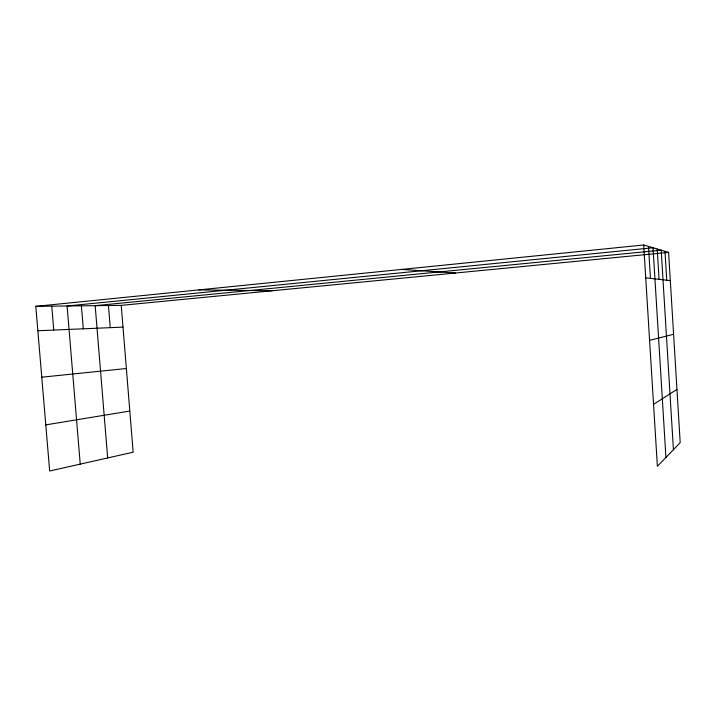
<?xml version="1.0" encoding="UTF-8"?>
<svg xmlns="http://www.w3.org/2000/svg" width="716" height="716" viewBox="0 0 716 716"><rect width="100%" height="100%" fill="white"/><g stroke="black" fill="none" stroke-linecap="round" stroke-linejoin="round"><path stroke-width="1.07" d="M653.556 404.406L676.951 389.379M649.591 340.324L673.586 334.283M45.779 424.883L129.811 411.047M41.77 377.189L126.356 368.516M35.8 306.35L121.237 305.374L133.149 452.199L49.672 471.012L35.8 306.35L643.693 244.988L668.592 252.381L680.2 442.649L657.386 466.322L643.693 244.988M121.237 305.374L668.592 252.381M37.858 330.747L123 327.114M198.833 289.899L272.017 290.777M401.569 269.431L455.385 273.02M645.725 277.835L670.31 280.591M107.668 457.936L95.174 305.669L661.19 250.179L673.416 449.693M81.409 305.83L83.298 328.805M80.237 464.12L67.098 305.992L653.028 247.763L665.934 457.452M51.767 306.171L53.763 330.067M108.447 305.517L110.255 327.651M664.976 251.307L666.748 280.189M657.207 249.007L659.069 279.33M648.481 246.411L650.459 278.363"/></g></svg>
